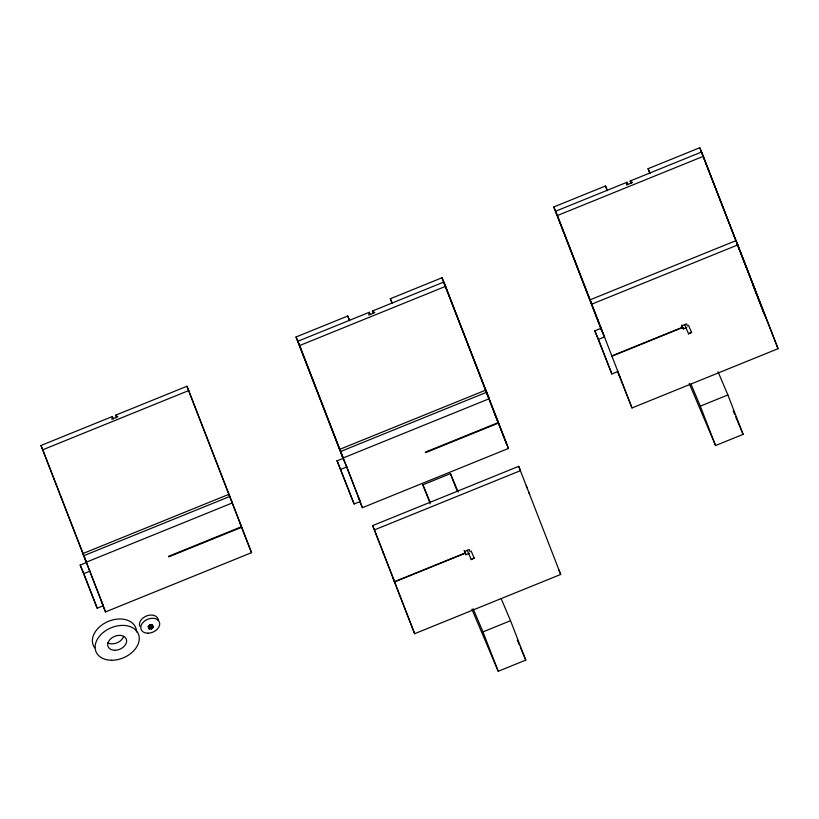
<?xml version="1.0" encoding="UTF-8"?>
<svg xmlns="http://www.w3.org/2000/svg" width="819" height="819" viewBox="0 0 819 819"><rect width="100%" height="100%" fill="white"/><g stroke="black" fill="none" stroke-linecap="round" stroke-linejoin="round"><path stroke-width="1.23" d="M86.271 562.592L80.19 565.059L97.215 608.21L103.296 605.743L40.95 445.495L112.438 416.492L111.824 419.246L117.905 416.779L115.479 415.253L186.967 386.251L241.492 526.73L168.489 556.347L168.694 556.889L241.707 527.272L186.967 386.251M343.53 459.295L297.85 341.267L369.328 312.264L368.724 315.028L374.805 312.561L372.369 311.036L443.857 282.033L496.57 418.222M603.214 334.019L555.589 211.241L627.078 182.238L626.463 185.002L632.544 182.535L630.118 181.009L701.607 152.006L754.319 288.206M149.201 629.012L148.198 626.494L149.918 624.825L152.293 624.836L153.296 627.354L151.566 629.023L149.201 629.012L148.843 628.183M152.641 625.665L150.266 625.655L148.546 627.334L148.198 626.494M601.76 330.948L553.777 206.961L605.487 185.985L607.299 190.264M649.907 173.444L648.075 168.704L699.784 147.727L778.05 348.699L631.992 407.954L617.424 370.997M553.777 206.961L557.411 215.53L703.419 156.286M343.089 458.589L296.028 336.988L347.737 316.011L349.559 320.29M392.158 303.47L390.325 298.73L442.045 277.754L498.392 422.512L425.378 452.129L425.593 452.672L498.597 423.044L494.963 414.486L508.425 448.454L362.418 507.688L359.695 501.269M241.707 527.272L251.535 552.671L105.518 611.906L42.772 449.774L188.779 390.54M362.418 507.688L299.662 345.546L445.679 286.312M737.868 244.881L591.809 304.136L589.987 299.856L736.056 240.602L778.05 348.699M611.854 373.966L594.829 330.815L600.911 328.347L604.545 336.906L598.464 339.373L611.854 373.966L617.935 371.498M83.835 555.681L229.852 496.447L228.941 494.307L82.934 553.542L86.353 562.162L232.361 502.927L231.449 500.788M486.752 392.219L340.735 451.453L339.824 449.314L485.841 390.079L486.752 392.219L489.26 398.71L343.243 457.944L342.332 455.804M337.09 460.841L343.171 458.374L346.806 466.932L360.196 501.525L354.105 503.992L337.09 460.841L354.105 503.992M611.844 355.907L682.596 327.211L682.022 325.716L686.588 323.874L687.417 326.034M611.957 356.183L682.698 327.477L681.684 325.061M681.91 325.747L683.271 328.962L686.701 327.58M97.215 608.21L83.825 573.628L89.906 571.15M340.724 469.4L346.806 466.932M688.564 333.835L691.502 332.33L688.564 333.835L684.571 324.416M430.221 503.849L422.86 484.828L450.419 473.648L458.19 491.973M469.359 553.316L465.929 554.709L465.356 553.224L394.604 581.92L372.645 525.603L518.703 466.339L520.526 470.628L374.467 529.883L414.649 633.691L560.708 574.436L518.703 466.339M727.876 394.963L743.12 434.357L715.56 445.526L700.317 406.142L727.876 394.963L718.038 371.795M394.502 581.654L465.253 552.948L464.68 551.463L469.236 549.61L470.075 551.771M471.222 559.572L474.15 558.067L471.222 559.572L467.229 550.153M510.534 620.71L525.778 660.094L498.218 671.273L482.975 631.889L510.534 620.71L501.187 598.699M743.58 260.053L744.491 262.193M746.089 266.544L747 268.683M756.346 293.028L699.784 147.727M762.991 310.933L766.174 318.427M648.075 168.704L649.887 172.983M733.189 410.943L734.674 414.455M735.667 416.799L743.12 434.357M688.523 325.317L691.605 332.596M690.98 384.131L700.317 406.142M689.24 383.507L715.56 445.526M597.522 319.308L598.474 321.437M600.992 327.917L600.081 325.778L600.941 327.938M617.434 371.242L620.157 377.661M594.829 330.815L598.464 339.373M488.349 396.57L489.26 398.71M526.238 485.8L527.149 487.94M528.746 492.28L529.658 494.43M558.886 570.157L560.708 574.436M390.325 298.73L392.147 303.01M517.332 640.202L519.318 644.881M520.311 647.225L525.778 660.094M471.181 551.054L474.262 558.343M464.117 550.429L465.929 554.709M422.86 484.828L430.149 502.006M473.136 608.722L482.975 631.889M471.898 609.254L498.218 671.273M296.028 336.988L299.662 345.546M372.645 525.603L374.467 529.883M382.688 551.545L383.599 553.685M358.374 497.246L360.196 501.525M414.649 633.691L392.792 577.641M251.535 552.671L239.885 522.993M153.296 627.354L152.293 624.836M149.109 626.187A1.228 0.87 -23 0 1 149.938 624.907L150.266 625.655M151.218 628.193L151.566 629.023M40.95 445.495L42.772 449.774M85.442 560.022L86.353 562.162M101.474 601.463L103.296 605.743M105.518 611.906L102.805 605.302M80.19 565.059L83.825 573.628M754.524 288.738L764.352 314.148M753.152 285.616L762.54 309.858M630.118 181.009L631.029 183.374M627.078 182.238L627.989 184.613M682.698 327.477L683.271 328.962M605.487 185.985L607.329 190.755M557.411 215.53L631.992 407.954M498.597 423.044L508.425 448.454M496.785 418.765L506.613 444.164M442.045 277.754L494.758 413.943M450.419 473.648L456.859 490.294M372.369 311.036L373.29 313.401M369.328 312.264L370.249 314.639M347.737 316.011L349.59 320.772M359.674 501.023L360.595 503.409M115.479 415.253L116.39 417.629M112.438 416.492L113.35 418.857M123.618 636.435A9.848 6.951 -23 0 1 107.811 642.843M94.717 647.829A22.983 16.226 -23 0 1 109.296 620.997A22.983 16.226 -23 0 1 136.538 631.971M149.938 624.907A1.228 0.87 -23 0 1 151.392 625.255M139.762 626.218A9.848 6.951 -23 0 1 147.584 615.601A9.848 6.951 -23 0 1 158.354 620.618M150.317 627.364C151.372 628.972 151.965 625.603 150.317 627.323C151.095 628.992 152.16 625.818 150.368 627.241M114.793 650.286A9.848 6.951 -23 0 0 126.31 639.117A9.848 6.951 -23 0 0 110.452 639.055A9.848 6.951 -23 0 0 114.793 650.286M111.609 660.247A22.983 16.226 -23 0 0 138.483 634.182A22.983 16.226 -23 0 0 101.464 634.039A22.983 16.226 -23 0 0 111.609 660.247M147.86 633.189A9.848 6.951 -23 0 0 159.377 622.02A9.848 6.951 -23 0 0 143.509 621.959A9.848 6.951 -23 0 0 147.86 633.189"/></g></svg>
